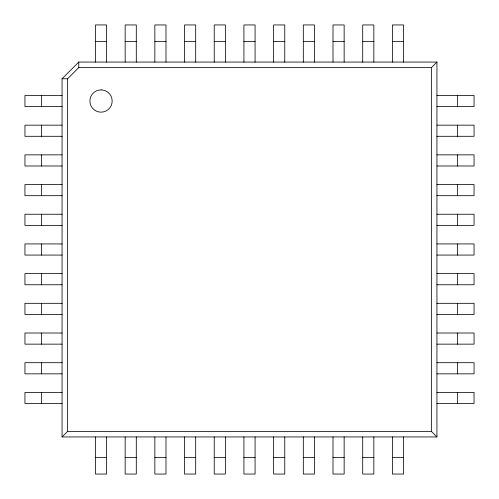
<?xml version="1.0" encoding="UTF-8"?>
<svg xmlns="http://www.w3.org/2000/svg" width="499" height="499" viewBox="0 0 499 499"><rect width="100%" height="100%" fill="white"/><g stroke="black" fill="none" stroke-linecap="round" stroke-linejoin="round"><path stroke-width="0.75" d="M62.063 78.767L78.767 62.063L436.937 62.063L436.937 436.937L62.063 436.937L62.063 78.767L67.633 78.767L78.767 67.633L431.367 67.633L436.937 62.063M62.063 436.937L67.633 431.367L431.367 431.367L436.937 436.937M95.471 41.629L106.605 41.629M125.162 41.629L136.296 41.629M154.852 41.629L165.992 41.629M184.549 41.629L195.683 41.629M214.239 41.629L225.373 41.629M243.93 41.629L255.07 41.629M273.627 41.629L284.761 41.629M303.317 41.629L314.451 41.629M333.008 41.629L344.148 41.629M362.704 41.629L373.838 41.629M392.395 41.629L403.529 41.629M62.063 95.471L24.95 95.471L24.95 106.605L62.063 106.605M436.937 95.471L474.05 95.471L474.05 106.605L436.937 106.605M62.063 125.162L24.95 125.162L24.95 136.296L62.063 136.296M436.937 125.162L474.05 125.162L474.05 136.296L436.937 136.296M62.063 154.852L24.95 154.852L24.95 165.992L62.063 165.992M436.937 154.852L474.05 154.852L474.05 165.992L436.937 165.992M62.063 184.549L24.95 184.549L24.95 195.683L62.063 195.683M436.937 184.549L474.05 184.549L474.05 195.683L436.937 195.683M62.063 214.239L24.95 214.239L24.95 225.373L62.063 225.373M436.937 214.239L474.05 214.239L474.05 225.373L436.937 225.373M62.063 243.93L24.95 243.93L24.95 255.07L62.063 255.07M436.937 243.93L474.05 243.93L474.05 255.07L436.937 255.07M62.063 273.627L24.95 273.627L24.95 284.761L62.063 284.761M436.937 273.627L474.05 273.627L474.05 284.761L436.937 284.761M62.063 303.317L24.95 303.317L24.95 314.451L62.063 314.451M436.937 303.317L474.05 303.317L474.05 314.451L436.937 314.451M62.063 333.008L24.95 333.008L24.95 344.148L62.063 344.148M436.937 333.008L474.05 333.008L474.05 344.148L436.937 344.148M62.063 362.704L24.95 362.704L24.95 373.838L62.063 373.838M436.937 362.704L474.05 362.704L474.05 373.838L436.937 373.838M62.063 392.395L24.95 392.395L24.95 403.529L62.063 403.529M436.937 392.395L474.05 392.395L474.05 403.529L436.937 403.529M95.471 457.371L106.605 457.371M125.162 457.371L136.296 457.371M154.852 457.371L165.992 457.371M184.549 457.371L195.683 457.371M214.239 457.371L225.373 457.371M243.93 457.371L255.07 457.371M273.627 457.371L284.761 457.371M303.317 457.371L314.451 457.371M333.008 457.371L344.148 457.371M362.704 457.371L373.838 457.371M392.395 457.371L403.529 457.371M457.371 95.471L457.371 106.605M457.371 125.162L457.371 136.296M457.371 154.852L457.371 165.992M457.371 184.549L457.371 195.683M457.371 214.239L457.371 225.373M457.371 243.93L457.371 255.07M457.371 273.627L457.371 284.761M457.371 303.317L457.371 314.451M457.371 333.008L457.371 344.148M457.371 362.704L457.371 373.838M457.371 392.395L457.371 403.529M431.367 67.633L431.367 431.367M403.529 62.063L403.529 24.95L392.395 24.95L392.395 62.063M403.529 436.937L403.529 474.05L392.395 474.05L392.395 436.937M373.838 62.063L373.838 24.95L362.704 24.95L362.704 62.063M373.838 436.937L373.838 474.05L362.704 474.05L362.704 436.937M344.148 62.063L344.148 24.95L333.008 24.95L333.008 62.063M344.148 436.937L344.148 474.05L333.008 474.05L333.008 436.937M314.451 62.063L314.451 24.95L303.317 24.95L303.317 62.063M314.451 436.937L314.451 474.05L303.317 474.05L303.317 436.937M284.761 62.063L284.761 24.95L273.627 24.95L273.627 62.063M284.761 436.937L284.761 474.05L273.627 474.05L273.627 436.937M255.07 62.063L255.07 24.95L243.93 24.95L243.93 62.063M255.07 436.937L255.07 474.05L243.93 474.05L243.93 436.937M225.373 62.063L225.373 24.95L214.239 24.95L214.239 62.063M225.373 436.937L225.373 474.05L214.239 474.05L214.239 436.937M195.683 62.063L195.683 24.95L184.549 24.95L184.549 62.063M195.683 436.937L195.683 474.05L184.549 474.05L184.549 436.937M165.992 62.063L165.992 24.95L154.852 24.95L154.852 62.063M165.992 436.937L165.992 474.05L154.852 474.05L154.852 436.937M136.296 62.063L136.296 24.95L125.162 24.95L125.162 62.063M136.296 436.937L136.296 474.05L125.162 474.05L125.162 436.937M106.605 62.063L106.605 24.95L95.471 24.95L95.471 62.063M106.605 436.937L106.605 474.05L95.471 474.05L95.471 436.937M78.767 62.063L78.767 67.633M67.633 78.767L67.633 431.367M41.629 95.471L41.629 106.605M41.629 125.162L41.629 136.296M41.629 154.852L41.629 165.992M41.629 184.549L41.629 195.683M41.629 214.239L41.629 225.373M41.629 243.93L41.629 255.07M41.629 273.627L41.629 284.761M41.629 303.317L41.629 314.451M41.629 333.008L41.629 344.148M41.629 362.704L41.629 373.838M41.629 392.395L41.629 403.529M101.16 89.901L98.272 90.25A11.134 11.134 0 0 0 89.901 100.917L90.25 103.804A11.134 11.134 0 0 0 100.917 112.169L103.804 111.826A11.134 11.134 0 0 0 112.169 101.16L111.826 98.272A11.134 11.134 0 0 0 101.16 89.901"/></g></svg>
